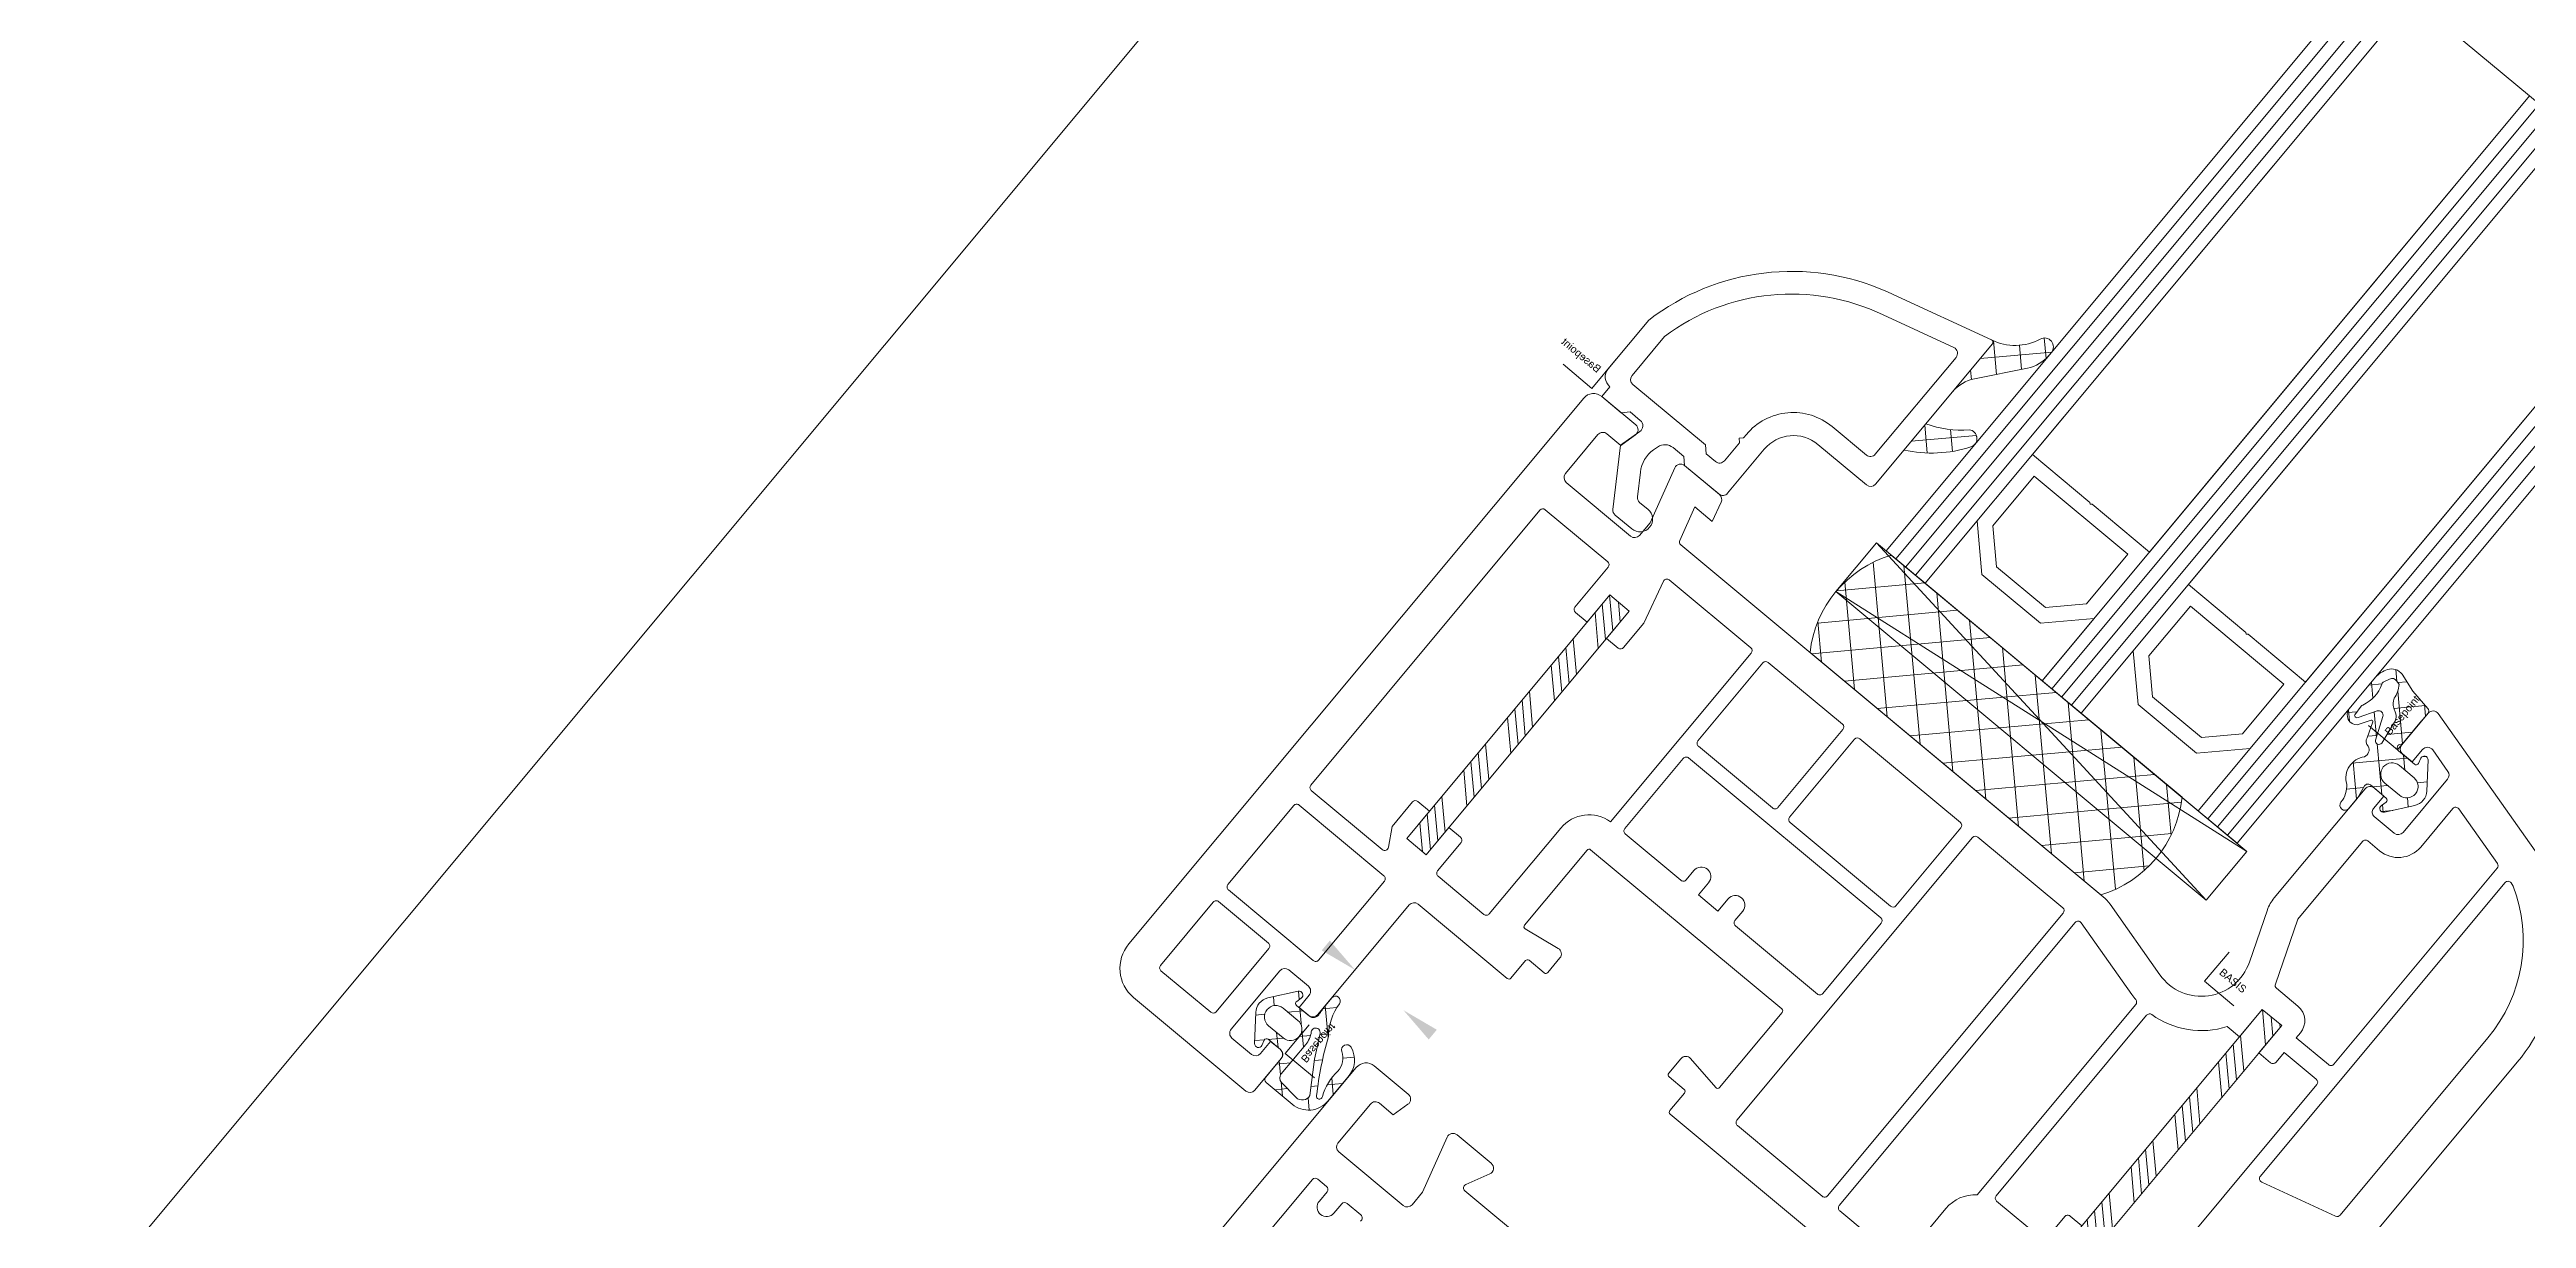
# Model space of a CAD drawing. Header units: millimetres. Extents: x 2258 to 5600, y 711 to 2563.
# Drawn here: x 2320.49 to 2328.03, y 2098.88 to 2102.44 of the extents above; entities that cross this region are included whole.
import ezdxf

# ---------------------------------------------------------------- set-up
doc = ezdxf.new("R2010")
doc.units = ezdxf.units.MM
doc.layers.add('PQI-A-IN-ELEV', color=245, linetype='Continuous', lineweight=9)
doc.layers.add('PQI-A-WIN', color=140, linetype='Continuous', lineweight=13)
doc.styles.get("Standard").update_dxf_attribs({"font": 'arial.ttf'})
doc.dimstyles.new('SCHUECO', dxfattribs={"dimtxt": 4, "dimasz": 3, "dimexe": 0.18, "dimexo": 0.0625, "dimgap": 2, "dimtad": 0, "dimdec": 0, "dimzin": 0, "dimdsep": 46, "dimtxsty": 'Standard', "dimcen": 0.09, "dimadec": 0, "dimazin": 0, "dimtfac": 1, "dimtdec": 0, "dimtofl": 0, "dimtmove": 0, "dimatfit": 3, "dimfxl": 1, "dimtolj": 1, "dimtzin": 0, "dimarcsym": 0})
pattern_1 = [(135, (-4.599427157802303, -2.000253202709217), (1.414213562373095, 1.414213562373094), []), (44.99999999999997, (-4.599427157802303, -2.000253202709217), (1.414213562373095, -1.414213562373095), [])]

# ---------------------------------------------------------------- blocks, each defined once
blk = doc.blocks.new('*X39')
for p, q in [((31.19993464295712, -72.6786784701504), (31.97808007457636, -71.90053303853117)), ((32.67215374721784, -73.90053303853122), (34.67215374721786, -71.9005330385312)), ((33.5701797472178, -73.90053303853122), (35.57017974721782, -71.9005330385312)), ((34.46820574721787, -73.90053303853122), (36.46820574721791, -71.9005330385312)), ((35.36623374721781, -73.90053303853122), (37.36623374721785, -71.9005330385312)), ((38.06030741985939, -73.90053303853117), (40.06030741985934, -71.9005330385312)), ((38.95833341985932, -73.9005330385312), (40.95833341985929, -71.9005330385312)), ((39.85635941985942, -73.90053303853117), (41.85635941985938, -71.9005330385312)), ((40.75438741985936, -73.90053303853117), (42.75438741985934, -71.9005330385312)), ((43.44846109250081, -73.9005330385312), (45.44846109250085, -71.90053303853117)), ((44.34648709250078, -73.9005330385312), (46.34648709250081, -71.90053303853117)), ((45.24451309250085, -73.9005330385312), (47.24451309250087, -71.90053303853117)), ((46.14254109250079, -73.9005330385312), (48.14254109250082, -71.90053303853117)), ((48.83661476514236, -73.9005330385312), (50.83661476514234, -71.90053303853122)), ((49.73464076514229, -73.90053303853122), (51.73464076514229, -71.90053303853122)), ((50.6326667651424, -73.9005330385312), (52.63266676514238, -71.90053303853122)), ((51.53069476514231, -73.90053303853122), (53.53069476514233, -71.90053303853122)), ((54.22476843778382, -73.90053303853122), (56.19992510621398, -71.92537637010105)), ((55.12279443778377, -73.90053303853122), (56.19992510621395, -72.82340237010098)), ((56.02082043778384, -73.90053303853122), (56.19992510621395, -73.72142837010112))]:
    blk.add_line(p, q)
blk = doc.blocks.new('*X40')
for p, q in [((23.39988581483212, -13.12680322657752), (25.02614989936285, -11.50053914204682)), ((23.92417589936278, -13.50053914204682), (25.92417589936281, -11.50053914204682)), ((24.82220189936285, -13.50053914204682), (26.82220189936288, -11.50053914204682)), ((25.72022989936281, -13.50053914204682), (27.72022989936284, -11.50053914204682)), ((28.41430357200433, -13.50053914204685), (30.41430357200435, -11.50053914204682)), ((29.3123295720043, -13.50053914204685), (31.31232957200428, -11.50053914204685)), ((30.21035557200438, -13.50053914204685), (32.21035557200437, -11.50053914204682)), ((31.10838357200433, -13.50053914204685), (33.1083835720043, -11.50053914204685)), ((33.80245724464581, -13.50053914204682), (35.80245724464584, -11.50053914204682)), ((34.70048324464577, -13.50053914204682), (36.7004832446458, -11.50053914204682)), ((35.59850924464585, -13.50053914204682), (37.59850924464587, -11.50053914204682)), ((36.49653724464579, -13.50053914204682), (38.49653724464583, -11.50053914204682)), ((39.19061091728729, -13.50053914204682), (41.19061091728729, -11.50053914204679)), ((40.08863691728726, -13.50053914204682), (42.08863691728722, -11.50053914204682)), ((40.98666291728732, -13.50053914204682), (42.98666291728733, -11.50053914204679)), ((41.88469091728729, -13.50053914204682), (43.88469091728725, -11.50053914204682)), ((44.57876458992878, -13.50053914204682), (46.57876458992881, -11.50053914204682)), ((45.47679058992874, -13.50053914204682), (47.47679058992878, -11.50053914204682)), ((46.37481658992881, -13.50053914204682), (48.37481658992886, -11.50053914204682)), ((47.27284458992878, -13.50053914204682), (48.39987818543757, -12.37350554653801))]:
    blk.add_line(p, q)
blk = doc.blocks.new('*X41')
for p, q in [((54.99985186402648, -31.087261134794), (61.00601975375861, -25.08109324506187)), ((64.99985186402648, -29.95629536461633), (60.06881868517122, -25.02526218576104)), ((54.99985186402648, -27.71966508939307), (57.27450227647316, -25.44501467694639)), ((54.99985186402648, -34.45485718019493), (63.6577245844264, -25.79698445979503)), ((64.99985186402648, -36.6914874554182), (54.99985186402648, -26.69148745541818)), ((64.99985186402648, -33.32389141001726), (57.15847075292793, -25.48251029891871)), ((64.99985186402648, -26.5886993192154), (64.83690520496697, -26.42575266015587)), ((54.99985186402648, -37.82245322559585), (64.99985186402648, -27.82245322559587)), ((64.99985186402648, -40.05908350081911), (54.99985186402648, -30.05908350081912)), ((54.99985186402648, -41.19004927099679), (64.99985186402648, -31.1900492709968)), ((64.99985186402648, -43.42667954622004), (54.99985186402648, -33.42667954622005)), ((54.99985186402648, -44.55764531639772), (64.99985186402648, -34.55764531639772)), ((64.99985186402648, -46.794275591621), (54.99985186402648, -36.79427559162097)), ((54.99985186402648, -47.92524136179865), (64.99985186402648, -37.92524136179866)), ((64.99985186402648, -50.16187163702193), (54.99985186402648, -40.1618716370219)), ((54.99985186402648, -51.29283740719959), (64.99985186402648, -41.29283740719959)), ((64.99985186402648, -53.52946768242285), (54.99985186402648, -43.52946768242285)), ((54.99985186402648, -54.6604334526005), (64.99985186402648, -44.66043345260053)), ((64.66525748148851, -56.56246934528583), (54.99985186402648, -46.89706372782377)), ((56.06869944130799, -56.95918192071993), (64.99985186402648, -48.02802949800145)), ((62.29639050405407, -57.56119841325233), (54.99985186402648, -50.26465977322471)), ((58.64072724525436, -57.75475016217449), (64.99985186402648, -51.39562554340239)), ((59.1885293800865, -57.82093333468568), (54.99985186402647, -53.63225581862565)), ((62.16959604598446, -57.59347740684532), (64.99985186402645, -54.76322158880331))]:
    blk.add_line(p, q)
blk = doc.blocks.new('*D17')
at = {"transparency": 16777216}
for p, q in [((101.6754354539699, 53.10518413807917), (101.6754354539699, 56.10518413807917)), ((95.17517284629906, 50.10518413807917), (101.8554354539699, 50.10518413807917)), ((99.8524201691362, 45.1374787787651), (101.8554354539699, 45.1374787787651)), ((101.6754354539699, 42.1374787787651), (101.6754354539699, 39.1374787787651))]:
    blk.add_line(p, q, dxfattribs=at)
for p in [(95.11267284629906, 50.10518413807917), (101.6754354539699, 50.10518413807917), (99.7899201691362, 45.1374787787651)]:
    blk.add_point(p, dxfattribs=at)
for points in [[(101.1754354539699, 53.10518413807917), (102.1754354539699, 53.10518413807917), (101.6754354539699, 50.10518413807917)], [(101.1754354539699, 42.1374787787651), (102.1754354539699, 42.1374787787651), (101.6754354539699, 45.1374787787651)]]:
    blk.add_solid(points, dxfattribs=at)
at = {"transparency": 16777216, "insert": (101.6754354539699, 58.77185080474585), "char_height": 2, "attachment_point": 5, "rotation": 90}
blk.add_mtext('\\A1;5', dxfattribs=at)
blk = doc.blocks.new('BASEPOINT')
for p, q in [((0.0001424139276124947, -6.579969547004794e-08), (0.0001424139276124947, 2.998156919277449)), ((-7.890404418731123e-08, 0.0005381883725030789), (2.956911949821283, 0.0005381883725030789))]:
    blk.add_line(p, q)
blk.add_text('Basepoint', height=0.6).set_placement((0.4501424139276011, 1.169999934200292))
blk = doc.blocks.new('BASIS')
for q in [(0, 2.998156985077132), (3, 0)]:
    blk.add_line((0, 0), q)
blk.add_text('BASIS', height=0.6).set_placement((0.45, 1.17))
blk = doc.blocks.new('GLASDATABASE6')
for p, q in [((-35, 0), (-35, 60)), ((-34, 0), (-34, 60)), ((-33, 0), (-33, 60)), ((-19, 0), (-19, 60)), ((-18, 0), (-18, 60)), ((-17, 0), (-17, 60)), ((-3, 0), (-3, 60)), ((-2, 0), (-2, 60)), ((-1, 0), (-1, 60)), ((1, 0), (-37, -5)), ((1, -5), (-37, 0))]:
    blk.add_line(p, q)
for points in [[(-32, 0), (-32, 60), (-36, 60), (-36, 0)], [(-32, 13.2), (-26.12, 13.2), (-26, 13.1), (-25.88, 13.2), (-20, 13.2), (-20, 60), (-32, 60)], [(-16, 0), (-16, 60), (-20, 60), (-20, 0)], [(-16, 13.2), (-10.12, 13.2), (-10, 13.1), (-9.879999999999999, 13.2), (-4, 13.2), (-4, 60), (-16, 60)], [(0, 0), (0, 60), (-4, 60), (-4, 0)], [(-21.2, 12), (-21.2, 6.897056274847714), (-23.49705627484771, 4.6), (-28.50294372515229, 4.6), (-30.8, 6.897056274847714), (-30.8, 12)], [(-5.2, 12), (-5.2, 6.897056274847714), (-7.497056274847714, 4.6), (-12.50294372515229, 4.6), (-14.8, 6.897056274847714), (-14.8, 12)], [(-20, 6.4), (-23, 3.4), (-29, 3.4), (-32, 6.4), (-32, 0), (-20, 0)], [(-4, 6.4), (-7, 3.4), (-13, 3.4), (-16, 6.4), (-16, 0), (-4, 0)], [(1, 0), (1, -5), (-37, -5), (-37, 0)], [(0, 0), (0, 0)], [(0, 0), (0, 0)]]:
    blk.add_lwpolyline(points, close=True)
blk.add_blockref('BASIS', (5, -10))
blk = doc.blocks.new('PRJ_INSERT_85_593613108106', base_point=(-0.0001424139276196001, -0.004747371343455598))
h = blk.add_hatch()
h.set_pattern_fill('NETZ', color=256, scale=2, angle=45, style=0)
h.set_pattern_definition([(45, (-0.01389161445933955, -1.505601863530956), (-1.414213562373095, 1.414213562373095), []), (135, (-0.01389161445933955, -1.505601863530956), (-1.414213562373095, -1.414213562373095), [])])
edge = h.paths.add_edge_path()
edge.add_line((-0.0240104108701189, -0.1176216631265561), (-0.02389214782785132, -1.751249792745625))
edge.add_arc((0.176107851648112, -1.75123531416989), 0.2000000000000078, 180.0041478063841, 284.6764953794309)
edge.add_line((0.2267800752628091, -1.944709668423684), (0.6662781662196124, -1.829602187491183))
edge.add_arc((0.7353653404599072, -2.121538759978421), 0.3000000000000194, -52.53205809224312, 103.31418005131201, ccw=False)
edge.add_line((0.9178605716399488, -2.359646908928653), (-1.032212942825495, -3.85425815348097))
edge.add_arc((-1.764438559540167, -2.898896826528244), 1.203690001125745, 232.53205809223311, 307.467941905729, ccw=False)
edge.add_line((-2.496664176288846, -3.854258153455021), (-4.446737690726678, -2.359646908923963))
edge.add_arc((-4.264242459540242, -2.121538759978421), 0.3000000000000488, 76.68581994565773, 232.5320580907248, ccw=False)
edge.add_line((-4.1951552852845, -1.829602187494856), (-3.754900199323771, -1.945429745507347))
edge.add_arc((-3.704013472912607, -1.752011698068372), 0.1999999999999996, 255.2599722088741, 359.995858140213)
edge.add_line((-3.50401347343518, -1.752026155886369), (-3.50389584668028, -0.1248545592313093))
edge.add_arc((-3.803895845896363, -0.1248328725041574), 0.2999999999999975, 359.9958581402137, 459.1023245148401)
edge.add_line((-3.851355283976659, 0.1713893443147754), (-4.950727937464706, -0.004747371343256646))
edge.add_line((-4.950727937464762, -0.004747371343455598), (-6.019494441510773, -0.004747371343455598))
edge.add_arc((-6.019494441510801, 0.3901827702591163), 0.3949301416024085, 90.86448907829413, 270, ccw=False)
edge.add_arc((-6.056325811742113, 2.831071823694401), 2.046236776290232, 270.8644890782956, 313.733955939445)
edge.add_arc((-3.235014049410665, 0.3910060758626059), 1.703948823724965, 47.60407214988021, 145.64615927907, ccw=False)
edge.add_arc((-1.818596038702026, 2.185603647068319), 0.5992585253156713, 243.4847385784447, 336.7256777994012)
edge.add_arc((-0.6937920954793526, 1.889229801669899), 0.5773938121432611, 101.3565231042486, 174.0765815545262, ccw=False)
edge.add_line((-0.807488696739938, 2.455318749771777), (0.4321151604429616, 2.91258050951609))
edge.add_arc((0.4042534404612752, 3.008796542204436), 0.1001688593658202, 286.1496740795777, 418.7666157249806)
edge.add_line((0.4561935295836292, 3.094447155328908), (-0.5301651129944958, 3.688188095422895))
edge.add_arc((0.08463363531393497, 4.198628143283713), 0.7990785589550591, 94.5471078223564, 219.7013401903247, ccw=False)
edge.add_line((0.02128370902698862, 4.995191593500294), (3.273977838970836, 4.995191593500294))
edge.add_arc((3.190313730691287, 2.884058543274023), 2.112790202261629, 57.025055787439385, 87.73055840337202, ccw=False)
edge.add_arc((3.811591897999278, 3.784437519225321), 1.019785715748104, -14.620117531584583, 58.775147166172076, ccw=False)
edge.add_line((4.798357569195446, 3.527034302087941), (4.309732996441539, 2.034955997797177))
edge.add_line((4.309732996441539, 2.034955997797397), (4.03074818194969, 0.2489522450542268))
edge.add_arc((3.73434259077726, 0.2952526286567263), 0.3000000000000048, 270, 351.12179201912636, ccw=False)
edge.add_line((3.73434259077726, -0.004747371343455598), (0.6691997514491135, -0.004747371343455598))
edge.add_arc((0.6660394447463887, 0.1952276582528611), 0.2000000000012296, 218.7302940812033, 270.90539886077505, ccw=False)
edge.add_arc((0.2759895883438048, -0.1175999452630094), 0.3000000000000096, 38.73029408120549, 180.004147806382)
edge = h.paths.add_edge_path(flags=16)
edge.add_line((-2.664434219540112, -0.9045969161272751), (-2.664434219540055, -2.403154883810842))
edge.add_arc((-1.764424589540113, -2.403154883820207), 0.9000096299999143, 179.9999999994043, 359.9999999994042)
edge.add_line((-0.8644149595402268, -2.403154883829529), (-0.8644149595402268, -0.9045969161273746))
edge.add_arc((-1.764424589540113, -0.9045969161272751), 0.9000096299999569, 359.999999999996, 539.9999999999959)
edge = h.paths.add_edge_path(flags=16)
edge.add_line((-0.3894343082299656, 1.287793481836616), (1.514444910504039, 1.59245111498474))
edge.add_arc((1.441464115708982, 2.388690849935756), 0.7995773332978271, 275.2369160763339, 330.0179049878408)
edge.add_line((2.134043299175914, 1.989118595453419), (2.334665857769664, 2.336576481195607))
edge.add_arc((3.200735669359688, 1.836488610403649), 1.000082395135983, 105.00125677328151, 149.9969123307154, ccw=False)
edge.add_arc((2.817837540776395, 4.784741049308195), 1.986129615232382, 273.5805314967321, 307.4968943447179)
edge.add_line((4.026831232525524, 3.208972950311818), (4.116453730084118, 3.520914097162404))
edge.add_arc((3.714071713722888, 3.658630433182452), 0.4252964569540799, 341.1063499677235, 429.1150177702562)
edge.add_line((3.865686975933727, 4.055984039636769), (3.360857569195446, 4.277376194330373))
edge.add_arc((3.279889148906364, 3.989518184018834), 0.2990286260288841, 74.2898211115462, 111.3312844558565)
edge.add_arc((2.169077541172896, 6.941476150272592), 2.855035152545496, 244.8656263946021, 290.5467696793404, ccw=False)
edge.add_arc((0.7969451800828438, 4.101175200592252), 0.3012688786273377, 58.03832915147904, 89.68804039216)
edge.add_line((0.7985854973570667, 4.402439613672414), (-0.04200211860974434, 4.361434002252736))
edge.add_arc((0.03461850688779577, 4.18942321770669), 0.1883040898435154, 114.0101430210588, 244.9205428975376)
edge.add_line((-0.04519883491832388, 4.018872280450978), (1.321959101177868, 3.195910473200001))
edge.add_arc((1.117509373383996, 2.893382174622047), 0.3651343076671621, -64.05102949447428, 55.949028899594225, ccw=False)
edge.add_line((1.277281366802868, 2.565059204431691), (-0.5472955536418169, 1.818419016736229))
edge.add_arc((-0.3934616876832706, 1.57538998515588), 0.2876247007937646, 122.3332194484655, 270.8022933547232)
for points in [[(-2.496664176288846, -3.854258153455021, 0.339142292364), (-1.032212942825481, -3.854258153480941), (0.9178605716399488, -2.359646908928653, 0.8086737724611405), (0.6662781662196267, -1.829602187491219), (0.2267800752628091, -1.944709668423684, -0.4913693427341452), (-0.02389214782783711, -1.751249792745512), (-0.0240104108701189, -0.1176216631265561, -0.708523374386479), (0.5100195021847185, 0.07009661684605817, 0.2316730953534543), (0.6691997514491277, -0.004747371343455598), (3.73434259077726, -0.004747371343455598, 0.3695233403091967), (4.030748181949662, 0.2489522450541699), (4.309732996441539, 2.034955997797397), (4.798357569195446, 3.527034302087941, 0.3316638372042809), (4.340246759869274, 4.656496544214406, 0.1347854679543906), (3.273977838970836, 4.995191593500294), (0.02128370902698862, 4.995191593500294, 0.6077360405967449), (-0.5301651129944958, 3.688188095422902), (0.4561935295836292, 3.094447155328908, -0.6532414826529297), (0.4321151604430042, 2.912580509515919), (-0.807488696739938, 2.455318749771777, 0.3283967986449405), (-1.26810304024059, 1.948816318842091, -0.4308798185662256), (-2.086126721881215, 1.649377842279591, 0.4559480533225359), (-4.641740328993137, 1.352547946092727, -0.1892659076963614), (-6.025452992789724, 0.785067959159278, 0.9924842238198461), (-6.019494441510801, -0.004747371343455598), (-4.950727937464762, -0.004747371343455598), (-3.851355283976659, 0.1713893443147754, -0.4615697110583747), (-3.50389584668028, -0.1248545592313803), (-3.50401347343518, -1.752026155886369, -0.4917135655221725), (-3.754900199323743, -1.945429745507454), (-4.1951552852845, -1.829602187494856, 0.8086737724720517), (-4.44673769072665, -2.359646908923878)], [(-0.3894343082299656, 1.287793481836616), (1.514444910504039, 1.592451114984669, 0.2436858438149983), (2.134043299175914, 1.989118595453419), (2.334665857769664, 2.336576481195607, -0.1988926612234861), (2.941874109722789, 2.802488346429982, 0.1490779346963349), (4.026831232525524, 3.208972950311818), (4.116453730084118, 3.520914097162404, 0.404070220630384), (3.865686975933727, 4.055984039636769), (3.360857569195446, 4.277376194330373, 0.1630460638099448), (3.171114527203258, 4.268061180444874, -0.2020038447891081), (0.9564224114195667, 4.356772442194142, 0.1389825561770618), (0.7985854973570667, 4.402439613672414), (-0.04200211860973013, 4.361434002252736, 0.6426690475485356), (-0.04519883491832388, 4.018872280450978), (1.321959101177868, 3.195910473200001, -0.577350608912599), (1.277281366802868, 2.565059204431691), (-0.5472955536417885, 1.818419016736243, 0.7567679501140765)], [(-2.664434219540112, -0.9045969161272751), (-2.664434219539999, -2.403154883810657, 0.9999999999999997), (-0.8644149595402268, -2.403154883829529), (-0.8644149595402268, -0.9045969161272751, 1)]]:
    blk.add_lwpolyline(points, format="xyb", close=True)
blk.add_blockref('BASEPOINT', (-0.0001424139276196001, -0.004747371343455598))
blk = doc.blocks.new('PRJ_INSERT_84_593613108109', base_point=(-0.0001424139276124947, 6.579969635822636e-08))
h = blk.add_hatch()
h.set_pattern_fill('NETZ', color=256, scale=2, angle=-135, style=0)
h.set_pattern_definition(pattern_1)
edge = h.paths.add_edge_path()
edge.add_arc((-25.2986551748821, 25.33685661379517), 0.7009491730178186, 21.51182172263535, 179.9580202232992)
edge.add_line((-25.99960415975543, 25.33737018892023), (-25.99960415975543, 25.04407319476772))
edge.add_arc((-22.99300567432547, 25.04730335869381), 3.006600220606113, 180.0615561704665, 218.4438120667934)
edge.add_line((-25.34782986281486, 23.17795910793259), (-22.66887832759071, 19.87456954780984))
edge.add_arc((-24.99886901093642, 17.98482262943097), 3.000000000000037, 9.094947017729282e-13, 39.0438988427839, ccw=False)
edge.add_line((-21.99886901093638, 17.98482262943102), (-21.99960415975543, 22.89588363291494))
edge.add_arc((-21.80286819986766, 22.89686949340595), 0.1967384299873035, 73.53864963038978, 180.2871115812252, ccw=False)
edge.add_arc((-20.77735667004206, 27.1363973986147), 4.165315481917134, 201.7354703606924, 256.536940679372, ccw=False)
h = blk.add_hatch()
h.set_pattern_fill('NETZ', color=256, scale=2, angle=-135, style=0)
h.set_pattern_definition(pattern_1)
edge = h.paths.add_edge_path()
edge.add_arc((-25.29884118967663, 15.92990097243664), 0.6999557455590304, 57.98631243675442, 211.9210534334455, ccw=False)
edge.add_arc((-19.3226781381968, 22.23154655800048), 8.000000000000085, 225.5218146126667, 250.4566767224353)
edge.add_line((-21.99883435313792, 14.69243600613606), (-21.99883435313792, 11.99243600613607))
edge.add_arc((-17.18761768759084, 21.15341065885029), 10.347524457111, 212.7227798498215, 242.2921684265773, ccw=False)
for points in [[(-24.64653276932265, 25.5938899021485, 0.8276115379937076), (-25.99960415975543, 25.33737018892023), (-25.99960415975543, 25.04407319476772, 0.1690577026555226), (-25.34782986281486, 23.17795910793259), (-22.66887832759071, 19.87456954780984, -0.172028633719733), (-21.99886901093638, 17.98482262943102), (-21.99960415975543, 22.89588363291494, -0.502665873903851), (-21.74711872695017, 23.08554383215738, -0.2437805197364005)], [(-2.9996041597554, -0.0002532027091888267), (-0.9996041597554282, -0.0002532027091888267), (-0.9996041597554282, 0.9997467972908112, 0.4142135623730953), (0.0003958402445718434, 1.999746797290811), (0.0003958402445718434, 6.99968576213459, 0.2754497923217082), (-12.95498746053668, 20.72978830119703), (-13.4987801833969, 20.87547921919773), (-21.74711872695017, 23.08554383215738, 0.4908735731119964), (-21.99960363186992, 22.89235716621636), (-21.99960415975543, 8.498831269947061, 0.4134286014123665), (-21.49878018514605, 7.99883126994709), (-16.49917691366168, 7.99895334025959, -0.4140724336333067), (-13.4993600191304, 4.99901437541584), (-13.4997262300679, 0.4997467972908396, 0.4145422967863972), (-12.99972623005545, -0.0002532027091888267), (-9.4996041597554, -0.0002532027091888267), (-8.999604159755428, 0.4997467972908112), (-7.900301253550346, 0.4997467972908112, -0.3394542588633756), (-6.934375427261251, -0.2414341576066761), (-6.833775398766115, -0.616878575193482, -0.2125565616700221), (-7.151913544625224, -2.625523775487352), (-8.221519635700396, -4.272572720216715, -0.2539676464749438), (-8.64085491967311, -4.500253202709189), (-9.4996041597554, -4.500253202709189, 0.9999999999999998), (-9.499604159755428, -6.500253202709189), (-7.793416178963419, -6.500253202709189, 0.2539676464749436), (-7.374080894990705, -6.272572720216715), (-4.599604159755422, -2.000253202709189), (-5.080515119112796, -0.2054690684707623, -0.4931454260313039), (-4.539383952963, 0.4997467972908112), (-3.499604159755428, 0.4997467972908112)], [(-11.42529910746382, 4.398301554569116), (-11.67521772063223, 4.648220167737549), (-11.67518934724402, 4.99681561511963, 0.4143806464059874), (-16.47699159288866, 9.798953292317549), (-19.97463643905309, 9.798867893821665, -0.4142192835227657), (-20.47464864704703, 10.29886545226626), (-20.47469716813362, 20.23598399228959, -0.4931444461757075), (-19.84529152645141, 20.71895038669777), (-13.92035110165813, 19.13141841279122, -0.2806694375655193), (-1.775433314866724, 6.796828412494932), (-1.775433314866724, 2.799947168277612, -0.4141795785361847), (-2.27537530013138, 2.299947171643282), (-9.721617126769878, 2.299083188139662), (-10.22101444201963, 1.799746797290851), (-11.17540886933981, 1.799746797290823, -0.4142374021652741), (-11.67540886768362, 2.299787494018688), (-11.67525840742312, 4.148342254609815)], [(-25.89294784582112, 15.55979919337321, -0.7949711117343725), (-24.92777936059083, 16.52340848269796, 0.1092301940154678), (-21.99883435313792, 14.69243600613606), (-21.99883435313792, 11.99243600613607, -0.1297415055080829)]]:
    blk.add_lwpolyline(points, format="xyb", close=True)
blk.add_blockref('BASEPOINT', (-0.0001424139276124947, 6.579969635822636e-08))
blk = doc.blocks.new('PRJ_INSERT_87_593613108102', base_point=(93.09175947517126, 45.13613779578571))
h = blk.add_hatch()
h.set_pattern_fill('NETZ', color=256, scale=2, angle=45, style=0)
h.set_pattern_definition([(135, (93.08175947517125, 43.61418591525233), (1.414213562373095, 1.414213562373095), []), (45.00000000000001, (93.08175947517125, 43.61418591525233), (1.414213562373095, -1.414213562373095), [])])
edge = h.paths.add_edge_path()
edge.add_arc((96.77175947517125, 43.38587658549508), 0.2000000000000028, 180.000000000002, 285.0000019295155)
edge.add_line((96.82352329069754, 43.19269142198048), (97.25386843934203, 43.30800207255939))
edge.add_arc((97.3315133211453, 43.01822739111446), 0.2999968227777602, -52.16785566725042, 104.9999981410138, ccw=False)
edge.add_line((97.51551644842996, 42.78128659085793), (95.57004920008067, 41.27047850614416))
edge.add_arc((94.8317734016949, 42.22115599779926), 1.203677219034148, 232.2325292912112, 307.83214861302235, ccw=False)
edge.add_line((94.09457123851244, 41.26964571502724), (92.14783110374047, 42.77792282673801))
edge.add_arc((92.33156664494926, 43.01507115096121), 0.2999967946248068, 75.00000260703348, 232.23252942474682, ccw=False)
edge.add_line((92.40921151568274, 43.30484580622618), (92.83999565964504, 43.18941752719068))
edge.add_arc((92.89175947517126, 43.38260269070529), 0.1999999999999995, 254.9999980705052, 360)
edge.add_line((93.09175947517126, 43.38260269070529), (93.09175947517126, 44.6374787787651))
edge.add_arc((92.59175947517126, 44.6374787787651), 0.5, 0, 90)
edge.add_line((92.59175947517126, 45.1374787787651), (90.67509230374839, 45.1374787787651))
edge.add_arc((90.67509230374839, 45.43747877876511), 0.3000000000000114, 180.0626935586477, 270, ccw=False)
edge.add_line((90.37509248334236, 45.43715051612516), (90.37216594885064, 48.11171568158161))
edge.add_arc((92.37232010137694, 48.11354436159928), 2.000154988479351, 90.0092238829954, 180.052383771404, ccw=False)
edge.add_line((92.371998102171, 50.11369932415977), (94.84659984777645, 50.11369932415976))
edge.add_arc((94.91607997703656, 48.12350345785251), 1.991408314391722, 19.766012035192716, 91.99945247194978, ccw=False)
edge.add_arc((96.412993297906, 48.66376018914963), 0.3999929910101586, -149.67688034763017, 19.45089272254171, ccw=False)
edge.add_arc((94.77315991892199, 47.70487118152124), 1.499617930004429, 30.31520107230063, 93.42947711197583)
edge.add_arc((94.16370361469352, 53.69197274753278), 4.52015027590489, 246.4823667588764, 276.6027570776597, ccw=False)
edge.add_arc((92.22934864755675, 49.3552233094328), 0.2322944478963791, 55.76875376987268, 243.1668750414375)
edge.add_arc((108.3973901569434, 74.12764261078864), 29.81262625583647, 236.9179750980363, 246.0519946565889)
edge.add_arc((99.17480532190129, 50.54491495581262), 4.659091605521037, 231.8412851438167, 265.7986037213013)
edge.add_arc((98.8055596810595, 45.51842312865142), 0.3809443498863254, -90, 85.7986037213019, ccw=False)
edge.add_line((98.8055596810595, 45.13747877876509), (98.03945080570902, 45.13747877876509))
edge.add_arc((98.96297117533568, 63.75907186026259), 18.64447957884561, 264.33071728625805, 267.16079599675686, ccw=False)
edge.add_arc((97.07175947517125, 44.70823417133148), 0.5000000000000088, 84.33071728625671, 179.9999999999992)
edge.add_line((96.57175947517125, 44.70823417133149), (96.57175947517125, 43.38587658549507))
edge = h.paths.add_edge_path(flags=16)
edge.add_arc((94.83175947517125, 44.21543459327921), 0.8999999999999773, 0, 180, ccw=False)
edge.add_line((95.73175947517123, 44.21543459327921), (95.73175947517123, 42.71689257772726))
edge.add_arc((94.83175947517125, 42.71689257772726), 0.8999999999999773, -180, 0, ccw=False)
edge.add_line((93.93175947517128, 42.71689257772726), (93.93175947517128, 44.21543459327921))
edge = h.paths.add_edge_path(flags=16)
edge.add_line((94.2201044864483, 47.19826353314413), (96.05439403722954, 46.22859800580039))
edge.add_arc((95.90162032305382, 45.91370628057193), 0.3499951519098565, -121.77616109016992, 64.11906923552851, ccw=False)
edge.add_arc((94.66328266683387, 43.91303443117008), 2.002911161762198, 58.24765455453224, 89.9760473404002)
edge.add_line((94.66411998937798, 45.91594541790977), (91.65344415577628, 45.91591661471215))
edge.add_arc((91.653439372266, 46.41591661468926), 0.4999999999999954, 186.2818715188933, 270.00054814990034, ccw=False)
edge.add_line((91.15644155935468, 46.36120670734741), (90.9764292545147, 47.99648130658164))
edge.add_arc((91.65849702869959, 48.06605929631473), 0.6856074279329417, 78.55761637273463, 185.8246158643593, ccw=False)
edge.add_line((91.79450949353532, 48.73804006586558), (94.2201044864483, 47.19826353314413))
for points in [[(96.57175947517125, 43.38587658549507, 0.4931454364978535), (96.82352329069754, 43.19269142198048), (97.25386843934203, 43.30800207255939, -0.8182563119999993), (97.51551644842996, 42.78128659085793), (95.57004920008067, 41.27047850614416, -0.3423746699999996), (94.09457123851244, 41.26964571502724), (92.14783110374047, 42.77792282673801, -0.8187275480000128), (92.40921151568274, 43.30484580622618), (92.83999565964504, 43.18941752719068, 0.4931454364977577), (93.09175947517126, 43.38260269070529), (93.09175947517126, 44.6374787787651, 0.4142135623730951), (92.59175947517126, 45.1374787787651), (90.67509230374839, 45.1374787787651, -0.4138931122736059), (90.37509248334236, 45.43715051612516), (90.37216594885064, 48.11171568158161, -0.4144342108231597), (92.371998102171, 50.11369932415977), (94.84659984777645, 50.11369932415976, -0.326046179430916), (96.79015758703423, 48.79695738080039, -0.9093540687874182), (96.06772258947562, 48.46181333783163, 0.282567528062956), (94.68345287512017, 49.20180357220664, -0.1321869411913661), (92.36002225202456, 49.54727830056522, 1.066738308784841), (92.12449244264275, 49.14794116641387, 0.03987579388845044), (96.29622295568663, 46.88146055462859, 0.1492606141853157), (98.83346861699634, 45.89834376379143, -0.9639919681438134), (98.8055596810595, 45.13747877876509), (98.03945080570902, 45.13747877876509, -0.01234917559832588), (97.12115260942637, 45.20578850835254, 0.4435007188284667), (96.57175947517125, 44.70823417133149)], [(94.2201044864483, 47.19826353314413), (96.05439403722954, 46.22859800580039, -1.052815809151286), (95.71731212804985, 45.61617124798789, 0.1393325173808946), (94.66411998937798, 45.91594541790977), (91.65344415577628, 45.91591661471215, -0.3824563180869147), (91.15644155935468, 46.36120670734741), (90.9764292545147, 47.99648130658164, -0.5055033371080669), (91.79450949353532, 48.73804006586558)], [(93.93175947517128, 44.21543459327921, -0.9999999999999999), (95.73175947517123, 44.21543459327921), (95.73175947517123, 42.71689257772726, -0.9999999999999999), (93.93175947517128, 42.71689257772726)]]:
    blk.add_lwpolyline(points, format="xyb", close=True)
blk.add_blockref('BASEPOINT', (93.09175947517126, 45.13613779578571))
dim = blk.add_linear_dim(base=(101.6754354539699, 50.10518413807917), p1=(99.7899201691362, 45.1374787787651), p2=(95.11267284629906, 50.10518413807917), angle=90, dimstyle='SCHUECO')
dim.commit()
dim.dimension.update_dxf_attribs({"geometry": '*D17', "text_midpoint": (101.6754354539699, 58.77185080474585)})
blk = doc.blocks.new('w2')
at = {"ltscale": 1000}
for points in [[(-809.7184582052796, -35.0000157776376), (-852.718460112621, -35.00001577762305, -0.414271049464196), (-853.7184601126282, -34.00001852420974), (-853.718460112621, -30.50003378298425, -0.4932576109840519), (-853.0890655813782, -30.01706259159255), (-851.718460112621, -30.38431112673425), (-851.7184601126355, -31.80000631716393, 0.4145128486108478), (-851.218460112621, -32.30000631717849), (-847.2185287771717, -32.30000631717849, 0.414137254664476), (-846.7185287771717, -31.80000631717849), (-846.7185287771717, -25.20004599003005, 0.4141372546644635), (-847.2185287771717, -24.7000459900155), (-848.5185165701405, -24.7000459900155), (-853.0833282766907, -25.98141806034255, -0.4970037249472636), (-853.718460112621, -25.50003378298425), (-853.718460112621, -22.0000337829988, -0.5568370763175419), (-852.9959259329335, -21.5522798767488), (-851.152053862621, -22.46869223024987, 0.5565166634736244), (-850.718460112621, -22.20004599003005), (-850.718460112621, 7.599960876439582)], [(-893.1640115080445, 34.99998422237695), (-911.5843053160206, 34.99998422237695, 0.2781724977727638), (-924.8509071169392, 26.99998422237695), (-928.7014931065933, 12.62939496609033, 0.4929951445111693), (-928.2184608874813, 11.99998422237695), (-924.968460827884, 11.99998422237695, 0.4140973686723271), (-924.4684610663026, 12.49998517606582), (-924.4684610662953, 13.49998517605127), (-925.7460487185017, 13.49998517605127, -0.4932379537580739), (-926.2289588747517, 14.12939496609033), (-925.6930702028767, 16.12939496609033, -0.33952118757987), (-925.2100379763142, 16.49998517605127), (-919.7460484800904, 16.49998517605127, -0.4141852284235148), (-919.2460484800831, 15.99998517605127), (-919.2460484800831, 13.94493146511377, -0.4143375050436592), (-919.6909947691456, 13.49998517603672), (-920.9684610663098, 13.49998517605127), (-920.9684610662953, 12.49998517605127, 0.41422357255832), (-920.4684605894581, 11.9999842223624), (-909.2689404734265, 11.99998422237695, 0.0909929393078522), (-908.2037676643813, 12.19545190170174), (-904.1387410460011, 13.73936505886377, -0.6114713182338782), (-898.8544392881886, 8.965988594005466), (-900.6164888370258, 2.381159992539324, 0.0654598561076914), (-900.7184529600636, 1.605667854688363), (-900.7184529600709, -41.72441057590186, -0.3361617745988907), (-900.9373250303761, -42.01324419408047), (-903.7184529600709, -42.79392961887061), (-903.7184529600636, -41.00001482394873), (-905.3478551207154, -41.43661455539404, 0.3395197300317918), (-905.7184605894581, -41.91957048801123), (-905.7184605894581, -45.50025169366563, 0.496683455837799), (-905.0835778651817, -45.98146902830922), (-900.5185017881886, -44.70002703097998), (-899.2184529600636, -44.70002703097998, -0.4141372546644761), (-898.7184529600636, -45.20002703097998), (-898.7184529600636, -51.80000261693203, -0.4141372546644594), (-899.2184529600709, -52.30000261693203), (-903.2184529600636, -52.30000261693203, -0.4142634643848516), (-903.7184529600636, -51.80000261691748), (-903.7184529600636, -50.38429216769873), (-905.0890660582081, -50.01704363254248, 0.4930310732574256), (-905.7184605894581, -50.50001482394873), (-905.7184605894654, -54.00001482396328, 0.4142689885915225), (-904.7184529600709, -55.00001577762305), (-848.7184586821095, -55.00001577762305, 0.4141800440952208), (-845.7184586821168, -52.00001482394873), (-845.7184586821095, -40.50001482394873, 0.4141000780213171), (-846.2184586821095, -40.00001577762305), (-849.4684586821095, -40.00001577762305, 0.4142262546462484), (-849.9684586821168, -40.50001482394873), (-849.9684586821095, -41.50001482394873), (-848.7184586821095, -41.50001482394873, -0.4140987294296731), (-848.2184586821095, -42.00001482394873), (-848.2184586821095, -43.99977606363245, -0.4143533987650225), (-848.7186974428914, -44.50001482394873), (-854.7184586821095, -44.50001482394873, -0.4142005543965916), (-855.2184586821168, -44.00001482396328), (-855.2184586821095, -42.00001482396328, -0.4142249059344036), (-854.7184586821095, -41.50001482394873), (-853.4684586821095, -41.50001482394873), (-853.4684586821095, -40.50001482394873, 0.4140987294296983), (-853.9684586821095, -40.00001482394873), (-865.218462496814, -40.00001482396328, -0.4141852284235096), (-865.7184624968068, -39.50001482394873), (-865.7184624968068, -30.35000566867529, 0.4141729218234941), (-865.9185357389943, -30.15000872043311), (-867.7181137125153, -30.15000872043311, -0.4148355601868188), (-867.9185357389943, -29.94951023791509), (-867.9185357389943, -28.40000872043311, 0.4143271868600361), (-868.1184869108693, -28.20001177219092), (-869.6184869108765, -28.20001177219092, 0.4626872156724183), (-870.1118951140015, -28.78108171847998), (-869.6211724577443, -31.76757769015967, -0.4629961320455693), (-869.8184380827443, -32.00001482394873), (-877.5185113249318, -32.00001482394873, -0.4143678003774176), (-877.7184548674122, -31.80000261690293), (-877.7184548674195, -12.20001177219092, -0.4144526472424772), (-877.5185113249318, -12.00001482394873), (-869.8184380827588, -12.00001482394873, -0.4630830790022332), (-869.6211724577443, -12.23243669894873), (-870.1118951139943, -15.21893267062842, 0.462692735718021), (-869.6184869108765, -15.80000261691748), (-868.1184869108693, -15.80000261691748, 0.4143271868600149), (-867.9185357389943, -15.60000566867529), (-867.9185357389943, -14.05050415128062, -0.4148355603400346), (-867.7181137125008, -13.85000566867529), (-865.9185357389943, -13.85000566867529, 0.4142649428828891), (-865.7184624968068, -13.65000872043311), (-865.7184624968068, 9.19879193874658, 0.3637908684517543)], [(-877.2184624968068, 23.99998422237695), (-900.1184773741261, 23.99998422237695, 0.4140035269926992), (-900.4185262022511, 23.69998117061914), (-900.4185262022511, 20.39997811886133), (-899.4185262022511, 20.39997811886133, -0.4140818960855208), (-899.1184773741261, 20.09997506710351), (-899.1184773741261, 18.89997907253564), (-901.9185262022511, 18.89997907253564), (-901.9185262022656, 16.8999790725502), (-899.1184773741261, 16.89997907252109), (-899.1184773741261, 15.65065045923984, -0.2373214210198149), (-896.0355935392945, 10.47854657741846, 0.3934655628214525), (-895.7363992033497, 10.19998212429346), (-877.2184624968068, 10.19998212429346, 0.4144907307888931), (-876.9185357389943, 10.49998517605127), (-876.9185357389943, 15.09997602077783, 0.4144907307889103)], [(-877.218462496814, 15.39997907253564), (-879.418528109607, 15.39997907253564, -0.4143965748594699), (-879.7184548674122, 15.69998212429346), (-879.7184548674122, 16.89997907253564)], [(-832.1185531912342, -32.00001852420974), (-843.7185287771717, -32.00001852420974, -0.4141488379223913), (-844.0185776052967, -31.70003073124099), (-844.018577605304, -30.80002157596755, -0.4141488379223222), (-843.7185287771717, -30.50003378298425), (-842.7685776053113, -30.50003378298425, 0.9999999999999999), (-842.7685776053113, -29.00003378298425), (-843.7185287771717, -29.00003378298425, -0.4141488379224121), (-844.0185776052967, -28.70004599003005), (-844.0185776052967, -27.28287069704675, -0.5176515333300975), (-843.6185531912342, -27.0000337829988)]]:
    blk.add_lwpolyline(points, format="xyb", dxfattribs=at)
for points in [[(-922.1261759100453, 25.57762094112695, 0.4928325950843962), (-921.8363809881776, 25.19998117061914), (-891.732981234607, 25.19998117061914, 0.4933718391203623), (-891.4431863127247, 25.57762094112695), (-893.1044411955372, 31.77761812778772, 0.3394535210435738), (-893.3942361174122, 31.99998446079553), (-911.5843053160206, 31.99998446078098, 0.2710460681531134), (-922.0452432928578, 25.8796228942374)], [(-903.9185262022584, 16.70420880886377), (-903.9185262022511, 18.89997907252109, -0.4142043936164577), (-902.4185262022584, 20.39997811886133), (-901.9185262022511, 20.39997811884678), (-901.9185262022511, 23.69998117061914, 0.4144778819059029), (-902.2184529600636, 23.99998422237695), (-922.318680792865, 23.99998422237695, 0.339453521043591), (-922.6084757147328, 23.77761788936914), (-923.9749307928578, 18.67762799831689, 0.4932616257463386), (-923.6852579412953, 18.29997296902002), (-919.7460484800831, 18.29997296902002, -0.414185876219529), (-917.4459996519581, 15.99998517605127), (-917.4459996519581, 14.79997296902002, 0.4143867118249879), (-917.1460728941529, 14.49998517605127), (-909.1772008238331, 14.49998517605127), (-904.1120076475636, 16.42375226589502, 0.3119364062496101)], [(-870.9546685514943, 7.799972969020018), (-873.9185357389943, 7.799972969020018, -0.2360930050550578), (-876.3184380827515, 8.999985176051268), (-895.8402584095311, 8.999985176051268, 0.360501244961899), (-896.1350395126356, 8.755699637840735, -0.0186689305235461), (-896.2462041062245, 8.26805648006848), (-898.0365372373417, 1.577531338087283, 0.4930419350982068), (-897.7467336496484, 1.199982124293456), (-868.7184624968068, 1.199982124293456, 0.4144907307888828), (-868.4185357389943, 1.499985176051268), (-868.4185357389943, 7.101044136012206, 0.3640119156696309), (-868.6663384733693, 7.396484809825779)], [(-900.7184529600636, -28.46932547327015), (-900.7184529600636, 1.350582752071205, 0.3012458077831863), (-910.7184529600636, 1.350582752071205), (-910.7184529600636, -28.46932547327015, 0.3012458077831859)], [(-868.718462496814, -1.482396328356117e-05), (-897.7184529600636, -1.482394873164594e-05, 0.4141142411121554), (-898.0185017881886, -0.3000178757065441), (-898.0185017881886, -9.00001482393418, 0.4141231876778427), (-897.7184529600636, -9.300002616917482), (-868.718462496814, -9.30000261690293, 0.4144865871291639), (-868.4185357389943, -9.000014823948732), (-868.4185357390015, -0.3000178757065441, 0.4144778819059221)], [(-889.7184670744537, -10.50001482393418), (-897.7184529600709, -10.50001482394873, 0.4141231876778495), (-898.0185017881886, -10.80000261691748), (-898.0185017881886, -21.10002092746436, 0.4141231876778737), (-897.7184529600636, -21.40000872044766), (-889.7184670744464, -21.40000872041855, 0.4142135623730951), (-889.4184670744435, -21.1000087204302), (-889.4184670744435, -10.80001482395164, 0.4142135623730951)], [(-881.6685281095997, -20.99998430637061, -0.9999999999999998), (-881.6685281095997, -19.49998430637061), (-880.7184548674122, -19.49998430637061, 0.4144865871292058), (-880.4185281095997, -19.19999651340186), (-880.4185281095997, -10.80000261691748, 0.4144865871291639), (-880.7184548674122, -10.50001482394873), (-887.9184548674239, -10.50001482393418, 0.4142135623730951), (-888.2184548674122, -10.80001482395164), (-888.2184548674122, -30.50000261692912, 0.4142135623730951), (-887.9184548674093, -30.80000261691748), (-880.7184548674122, -30.80000261691748, 0.4144865871291501), (-880.4185281095997, -30.50001482394873), (-880.4185281095997, -24.80000261691748, 0.414486587129178), (-880.7184548674122, -24.50001482394873), (-881.6685281095997, -24.50001482396328, -0.9999999999999998), (-881.6685281095997, -23.00001482396328), (-880.418528109607, -23.00001482394873), (-880.4185281095997, -20.99998430637061)], [(-889.7184670744537, -30.80000261691748, 0.4142135623730951), (-889.4184670744435, -30.50000261691457), (-889.4184670744435, -22.90002092748182, 0.4142135623730951), (-889.7184670744464, -22.6000209274498), (-897.7184529600636, -22.60002092746436, 0.4141231876778217), (-898.0185017881959, -22.90000872043311), (-898.0185017881886, -30.50001482394873, 0.4141231876778046), (-897.7184529600709, -30.80000261693203)], [(-868.7184624968068, -34.70001177219092), (-877.5185113249318, -34.70001177219092, -0.3941356490620793), (-880.4115701017872, -32.00001482393418), (-897.7184529600636, -32.00001482394873, 0.4141231876778427), (-898.0185017881886, -32.30000261691748), (-898.0185017881886, -40.65403704074561, 0.4930803031908427), (-897.6408162413136, -40.9438167038461), (-894.118479281482, -40.00001482393418), (-891.6184792814747, -40.00001482394873, -0.414012966687119), (-891.3184304533497, -40.30000261691748), (-891.3184304533497, -41.50001482393418), (-894.118479281482, -41.50001482394873), (-894.118479281482, -43.50001482394873), (-891.3184304533497, -43.50001482394873), (-891.318430453357, -44.70002703096543, -0.4140478028440861), (-891.6184792814747, -45.00001482394873), (-895.7184548674195, -45.00001482393418, 0.4140512861497621), (-896.0185036955372, -45.30000261691748), (-896.0185036955372, -51.70002703097998, 0.4141603203474333), (-895.7184548674122, -52.00001482394873), (-867.5185113249318, -52.00001482394873, 0.4140932892759649), (-867.218462496814, -51.70002703099453), (-867.2184624968068, -44.42265276340186, 0.57715958826064), (-867.6685357390015, -44.16285662082373), (-869.1184869108693, -45.00001482396328), (-871.6184869108693, -45.00001482396328, -0.4140478028440377), (-871.9185357389943, -44.70002703097998), (-871.9185357389943, -43.50001482394873), (-869.1184869108693, -43.50001482396328), (-869.1184869108693, -41.50001482394873), (-871.9185357390015, -41.50001482394873), (-871.9185357389943, -40.30000261691748, -0.4140129666870911), (-871.6184869108693, -40.00001482394873), (-868.718462496814, -40.00001482396328, 0.4144778819059014), (-868.4185357389943, -39.70001177219092), (-868.4185357389943, -35.00001482394873, 0.4144907307888895)], [(-857.318434268047, -42.70002703097998), (-865.4185357389943, -42.70002703097998, 0.4144468047252203), (-865.7184624968068, -43.00001482394873), (-865.7184624968068, -51.70002703097998, 0.4144360440178681), (-865.4185357389943, -52.00001482394873), (-857.318434268047, -52.00001482394873, 0.4144360440178403), (-857.0185075102345, -51.70002703097998), (-857.0185075102418, -43.00001482394873, 0.4144468047252412)], [(-849.0185075102418, -46.30000261691748), (-855.5185075102345, -46.30000261691748, 0.4144299052148737), (-855.818434268047, -46.60002092746436), (-855.8184342680543, -51.70002703097998, 0.4145251995864781), (-855.5185075102345, -52.00001482396328), (-849.0185075102345, -52.00001482396328, 0.4140932892758748), (-848.7184586821168, -51.70002703097998), (-848.7184586821095, -46.60002092746436, 0.4139957478629908)]]:
    blk.add_lwpolyline(points, format="xyb", close=True, dxfattribs=at)
for points in [[(-876.9185357390015, 16.89997907253564), (-876.9185357389943, 18.89997907253564), (-901.9185357390015, 18.89997907253564), (-901.9185357390015, 16.89997907253564)], [(-869.1184869108693, -41.50001482394873), (-894.1184869108693, -41.50001482394873), (-894.1184869108693, -43.50001482394873), (-869.1184869108693, -43.50001482396328)]]:
    blk.add_lwpolyline(points, close=True, dxfattribs=at)
at = {"layer": 'PQI-A-IN-ELEV', "ltscale": 1000}
blk.add_line((-1699.99999995008, -100), (-1.455191522836685e-11, -100), dxfattribs=at)
at = {"ltscale": 1000}
for name, p, rotation in [('*X39', (-845.7186010960431, -55.00055396599055), 179.9999999999999), ('PRJ_INSERT_85_593613108106', (-924.4687028227781, 11.99998422237695), 179.9999999999999), ('GLASDATABASE6', (-910.7180705563369, 6.999984222391504), 89.99999999996041), ('*X41', (-845.7186010960431, -55.00055396599055), 179.9999999999999), ('*X40', (-845.7186010960431, -55.00055396599055), 179.9999999999999)]:
    blk.add_blockref(name, p, dxfattribs=dict(at, rotation=rotation))
at = {"ltscale": 1000, "yscale": -1}
for name, p, rotation in [('PRJ_INSERT_87_593613108102', (-849.9783976469625, -40.0000164348312), 179.9999999999999), ('PRJ_INSERT_84_593613108109', (-905.7189473354156, -55.00001577762305), 269.9999999999608)]:
    blk.add_blockref(name, p, dxfattribs=dict(at, rotation=rotation))

msp = doc.modelspace()

# ---------------------------------------------------------------- block references
at = {"layer": 'PQI-A-WIN', "ltscale": 1000, "xscale": 0.03863196438221001, "yscale": 0.03863196438221001, "zscale": 0.03863196438221001, "rotation": 230.197245771198}
msp.add_blockref('w2', (2304.415970722968, 2073.164539858326), dxfattribs=at)

doc.saveas('drawing.dxf')
